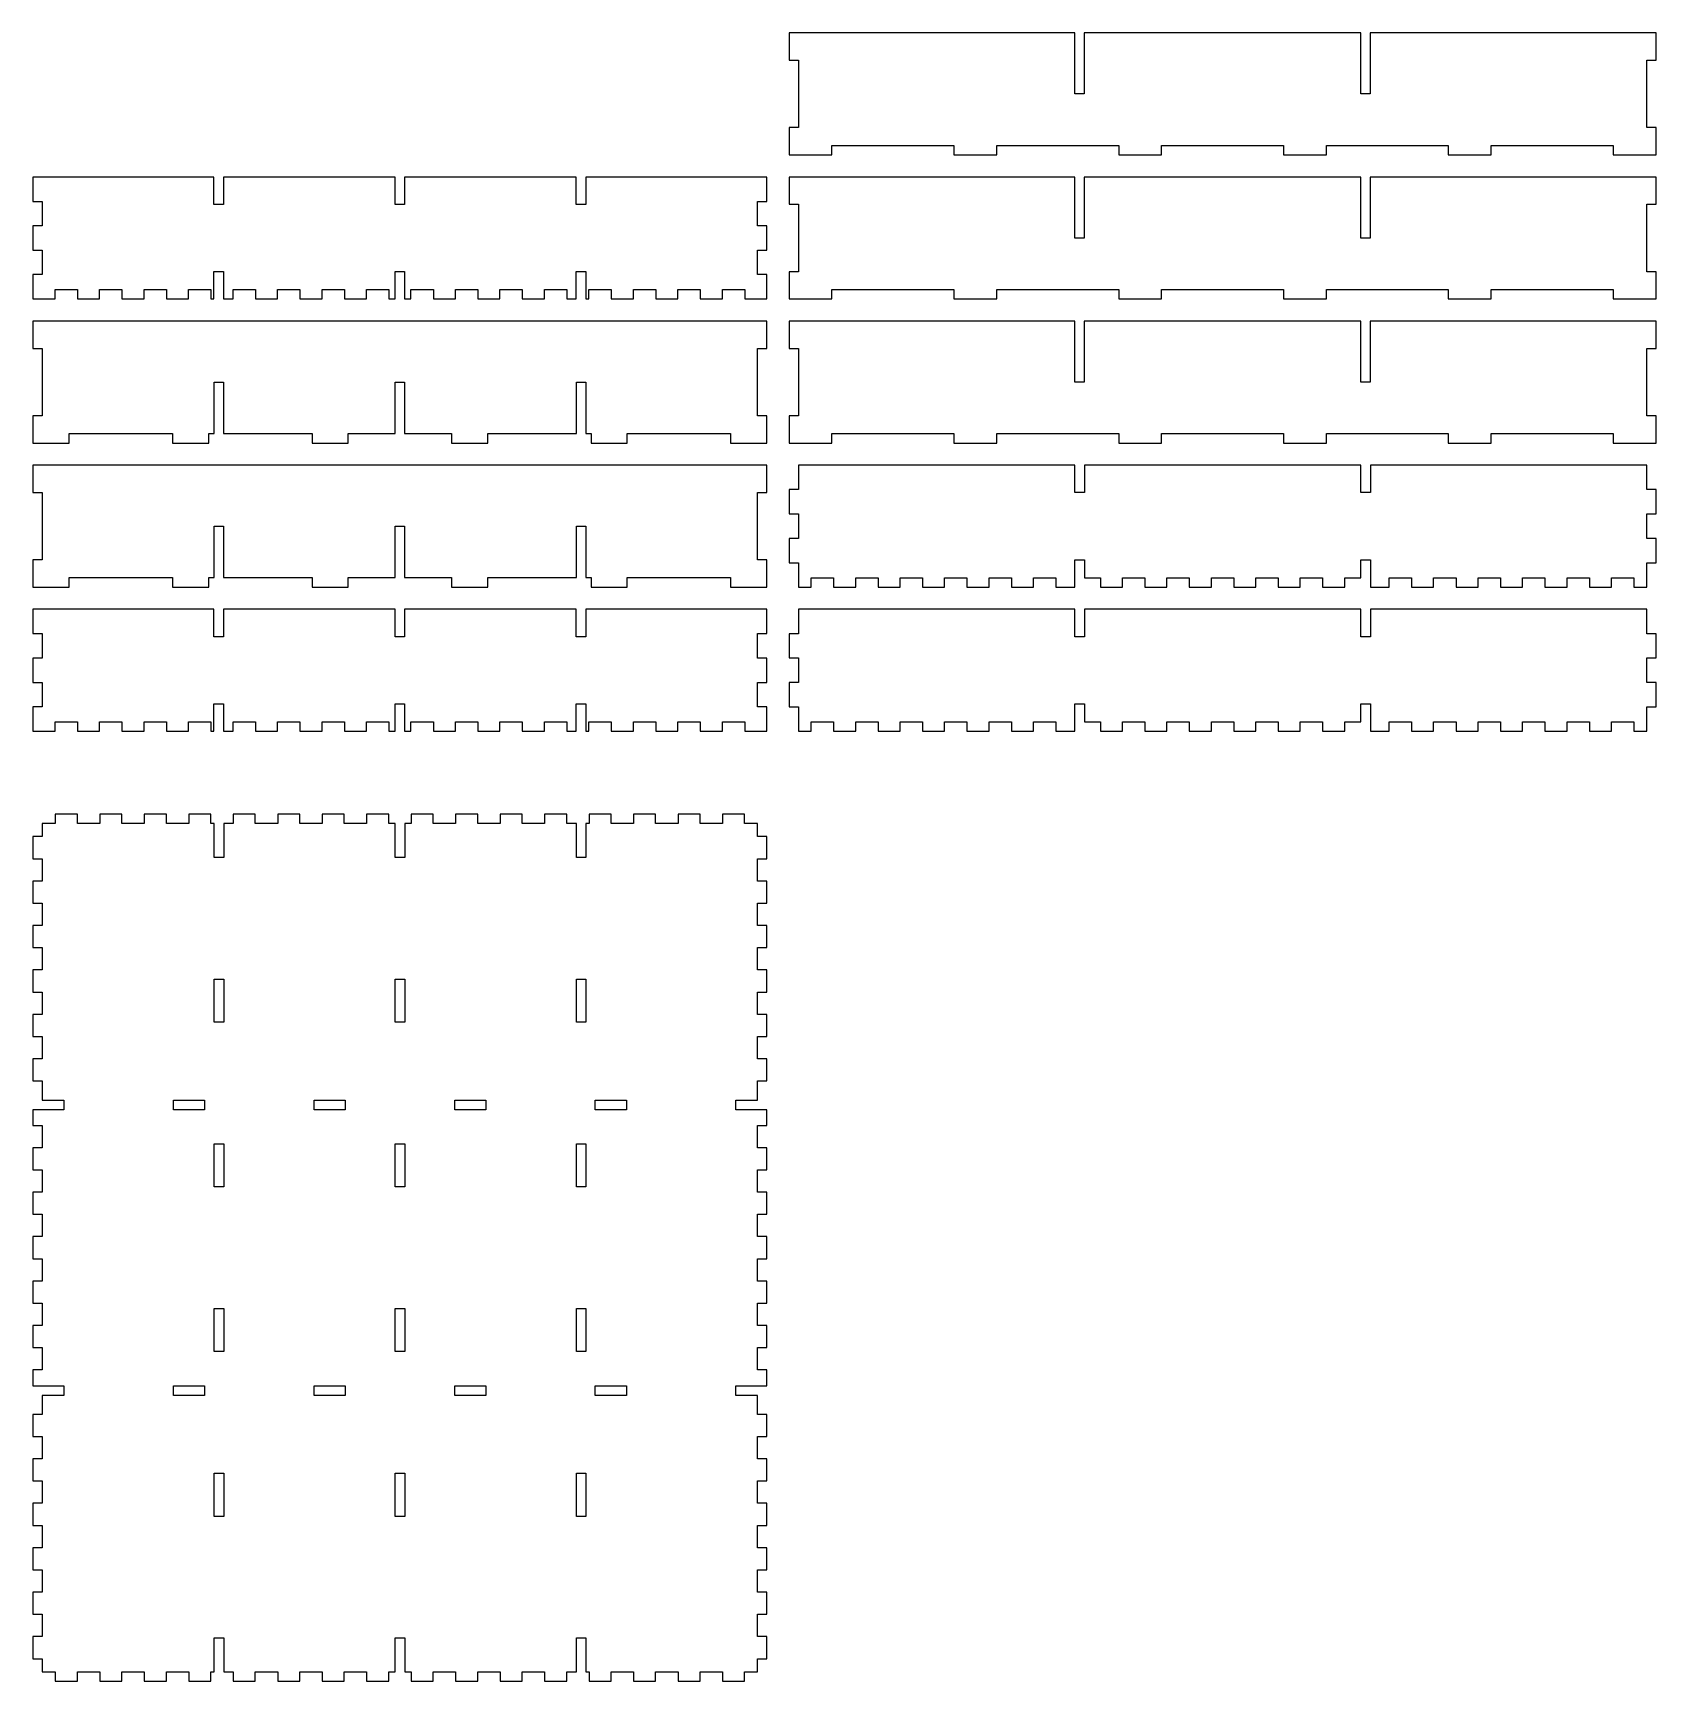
# Model space of a CAD drawing. Header units: metres. Extents: x -166 to 566, y -456 to 288.
import ezdxf

# ---------------------------------------------------------------- set-up
doc = ezdxf.new("R2010")
doc.units = ezdxf.units.M

msp = doc.modelspace()

# ---------------------------------------------------------------- linework, layer by layer
for p, q in [((304.433, 287.5), (175.5, 287.5)), ((175.5, 287.5), (175.5, 275.197)), ((304.433, 260), (304.433, 287.5)), ((433.367, 287.5), (308.633, 287.5)), ((308.633, 287.5), (308.633, 260)), ((433.367, 260), (433.367, 287.5)), ((566.5, 287.5), (437.567, 287.5)), ((437.567, 287.5), (437.567, 260)), ((566.5, 275.197), (566.5, 287.5)), ((175.5, 275.197), (179.805, 275.197)), ((179.805, 275.197), (179.805, 244.803)), ((562.295, 244.803), (562.295, 275.197)), ((562.295, 275.197), (566.5, 275.197)), ((308.633, 260), (304.433, 260)), ((437.567, 260), (433.367, 260)), ((179.805, 244.803), (175.5, 244.803)), ((175.5, 244.803), (175.5, 232.5)), ((566.5, 244.803), (562.295, 244.803)), ((566.5, 232.5), (566.5, 244.803)), ((175.5, 232.5), (194.858, 232.5)), ((194.858, 236.805), (249.852, 236.805)), ((194.858, 232.5), (194.858, 236.805)), ((249.852, 236.805), (249.852, 232.5)), ((249.852, 232.5), (269.181, 232.5)), ((269.181, 232.5), (269.181, 236.805)), ((269.181, 236.805), (324.175, 236.805)), ((324.175, 236.805), (324.175, 232.5)), ((324.175, 232.5), (343.503, 232.5)), ((343.503, 232.5), (343.503, 236.805)), ((343.503, 236.805), (398.497, 236.805)), ((398.497, 236.805), (398.497, 232.5)), ((398.497, 232.5), (417.825, 232.5)), ((417.825, 232.5), (417.825, 236.805)), ((417.825, 236.805), (472.819, 236.805)), ((472.819, 236.805), (472.819, 232.5)), ((472.819, 232.5), (492.148, 232.5)), ((492.148, 232.5), (492.148, 236.805)), ((492.148, 236.805), (547.142, 236.805)), ((547.142, 236.805), (547.142, 232.5)), ((547.142, 232.5), (566.5, 232.5)), ((-83.905, 222.5), (-165.5, 222.5)), ((-165.5, 222.5), (-165.5, 211.53)), ((-83.905, 210.137), (-83.905, 222.5)), ((-2.20499, 222.5), (-79.595, 222.5)), ((-79.595, 222.5), (-79.595, 210.137)), ((-2.20499, 210.137), (-2.20499, 222.5)), ((79.495, 222.5), (2.105, 222.5)), ((2.105, 222.5), (2.105, 210.137)), ((79.495, 210.137), (79.495, 222.5)), ((165.5, 222.5), (83.805, 222.5)), ((83.805, 222.5), (83.805, 210.137)), ((165.5, 211.53), (165.5, 222.5)), ((304.433, 222.5), (175.5, 222.5)), ((175.5, 222.5), (175.5, 210.197)), ((304.433, 195), (304.433, 222.5)), ((433.367, 222.5), (308.633, 222.5)), ((308.633, 222.5), (308.633, 195)), ((433.367, 195), (433.367, 222.5)), ((566.5, 222.5), (437.567, 222.5)), ((437.567, 222.5), (437.567, 195)), ((566.5, 210.197), (566.5, 222.5)), ((-165.5, 211.53), (-161.295, 211.53)), ((-161.295, 211.53), (-161.295, 200.47)), ((-79.595, 210.137), (-83.905, 210.137)), ((2.105, 210.137), (-2.20499, 210.137)), ((83.805, 210.137), (79.495, 210.137)), ((161.295, 200.47), (161.295, 211.53)), ((161.295, 211.53), (165.5, 211.53)), ((175.5, 210.197), (179.805, 210.197)), ((179.805, 210.197), (179.805, 179.803)), ((562.295, 179.803), (562.295, 210.197)), ((562.295, 210.197), (566.5, 210.197)), ((-161.295, 200.47), (-165.5, 200.47)), ((-165.5, 200.47), (-165.5, 189.53)), ((165.5, 200.47), (161.295, 200.47)), ((165.5, 189.53), (165.5, 200.47)), ((308.633, 195), (304.433, 195)), ((437.567, 195), (433.367, 195)), ((-165.5, 189.53), (-161.295, 189.53)), ((-161.295, 189.53), (-161.295, 178.47)), ((161.295, 178.47), (161.295, 189.53)), ((161.295, 189.53), (165.5, 189.53)), ((-161.295, 178.47), (-165.5, 178.47)), ((-165.5, 178.47), (-165.5, 167.5)), ((-83.905, 167.5), (-83.905, 179.863)), ((-83.905, 179.863), (-79.595, 179.863)), ((-79.595, 179.863), (-79.595, 167.5)), ((-2.20499, 167.5), (-2.20499, 179.863)), ((-2.20499, 179.863), (2.105, 179.863)), ((2.105, 179.863), (2.105, 167.5)), ((79.495, 167.5), (79.495, 179.863)), ((79.495, 179.863), (83.805, 179.863)), ((83.805, 179.863), (83.805, 167.5)), ((165.5, 178.47), (161.295, 178.47)), ((165.5, 167.5), (165.5, 178.47)), ((179.805, 179.803), (175.5, 179.803)), ((175.5, 179.803), (175.5, 167.5)), ((566.5, 179.803), (562.295, 179.803)), ((566.5, 167.5), (566.5, 179.803)), ((-155.5, 167.5), (-155.5, 171.705)), ((-155.5, 171.705), (-145.409, 171.705)), ((-145.409, 171.705), (-145.409, 167.5)), ((-135.439, 167.5), (-135.439, 171.705)), ((-135.439, 171.705), (-125.349, 171.705)), ((-125.349, 171.705), (-125.349, 167.5)), ((-115.378, 167.5), (-115.378, 171.705)), ((-115.378, 171.705), (-105.288, 171.705)), ((-105.288, 171.705), (-105.288, 167.5)), ((-95.3179, 167.5), (-95.3179, 171.705)), ((-95.3179, 171.705), (-85.2276, 171.705)), ((-85.2276, 171.705), (-85.2276, 167.5)), ((-75.2573, 167.5), (-75.2573, 171.705)), ((-75.2573, 171.705), (-65.167, 171.705)), ((-65.167, 171.705), (-65.167, 167.5)), ((-55.1967, 167.5), (-55.1967, 171.705)), ((-55.1967, 171.705), (-45.1064, 171.705)), ((-45.1064, 171.705), (-45.1064, 167.5)), ((-35.1361, 167.5), (-35.1361, 171.705)), ((-35.1361, 171.705), (-25.0457, 171.705)), ((-25.0457, 171.705), (-25.0457, 167.5)), ((-15.0755, 167.5), (-15.0755, 171.705)), ((-15.0755, 171.705), (-4.98514, 171.705)), ((-4.98514, 171.705), (-4.98514, 167.5)), ((4.98514, 167.5), (4.98514, 171.705)), ((4.98514, 171.705), (15.0754, 171.705)), ((15.0754, 171.705), (15.0754, 167.5)), ((25.0457, 167.5), (25.0457, 171.705)), ((25.0457, 171.705), (35.136, 171.705)), ((35.136, 171.705), (35.136, 167.5)), ((45.1064, 167.5), (45.1064, 171.705)), ((45.1064, 171.705), (55.1967, 171.705)), ((55.1967, 171.705), (55.1967, 167.5)), ((65.167, 167.5), (65.167, 171.705)), ((65.167, 171.705), (75.2573, 171.705)), ((75.2573, 171.705), (75.2573, 167.5)), ((85.2276, 167.5), (85.2276, 171.705)), ((85.2276, 171.705), (95.3179, 171.705)), ((95.3179, 171.705), (95.3179, 167.5)), ((105.288, 167.5), (105.288, 171.705)), ((105.288, 171.705), (115.378, 171.705)), ((115.378, 171.705), (115.378, 167.5)), ((125.349, 167.5), (125.349, 171.705)), ((125.349, 171.705), (135.439, 171.705)), ((135.439, 171.705), (135.439, 167.5)), ((145.409, 167.5), (145.409, 171.705)), ((145.409, 171.705), (155.5, 171.705)), ((155.5, 171.705), (155.5, 167.5)), ((194.858, 171.805), (249.852, 171.805)), ((194.858, 167.5), (194.858, 171.805)), ((249.852, 171.805), (249.852, 167.5)), ((269.181, 167.5), (269.181, 171.805)), ((269.181, 171.805), (324.175, 171.805)), ((324.175, 171.805), (324.175, 167.5)), ((343.503, 167.5), (343.503, 171.805)), ((343.503, 171.805), (398.497, 171.805)), ((398.497, 171.805), (398.497, 167.5)), ((417.825, 167.5), (417.825, 171.805)), ((417.825, 171.805), (472.819, 171.805)), ((472.819, 171.805), (472.819, 167.5)), ((492.148, 167.5), (492.148, 171.805)), ((492.148, 171.805), (547.142, 171.805)), ((547.142, 171.805), (547.142, 167.5)), ((-165.5, 167.5), (-155.5, 167.5)), ((-145.409, 167.5), (-135.439, 167.5)), ((-125.349, 167.5), (-115.378, 167.5)), ((-105.288, 167.5), (-95.3179, 167.5)), ((-85.2276, 167.5), (-83.905, 167.5)), ((-79.595, 167.5), (-75.2573, 167.5)), ((-65.167, 167.5), (-55.1967, 167.5)), ((-45.1064, 167.5), (-35.1361, 167.5)), ((-25.0457, 167.5), (-15.0755, 167.5)), ((-4.98514, 167.5), (-2.20499, 167.5)), ((2.105, 167.5), (4.98514, 167.5)), ((15.0754, 167.5), (25.0457, 167.5)), ((35.136, 167.5), (45.1064, 167.5)), ((55.1967, 167.5), (65.167, 167.5)), ((75.2573, 167.5), (79.495, 167.5)), ((83.805, 167.5), (85.2276, 167.5)), ((95.3179, 167.5), (105.288, 167.5)), ((115.378, 167.5), (125.349, 167.5)), ((135.439, 167.5), (145.409, 167.5)), ((155.5, 167.5), (165.5, 167.5)), ((175.5, 167.5), (194.858, 167.5)), ((249.852, 167.5), (269.181, 167.5)), ((324.175, 167.5), (343.503, 167.5)), ((398.497, 167.5), (417.825, 167.5)), ((472.819, 167.5), (492.148, 167.5)), ((547.142, 167.5), (566.5, 167.5)), ((165.5, 157.5), (-165.5, 157.5)), ((-165.5, 157.5), (-165.5, 145.197)), ((165.5, 145.197), (165.5, 157.5)), ((304.433, 157.5), (175.5, 157.5)), ((175.5, 157.5), (175.5, 145.197)), ((304.433, 130), (304.433, 157.5)), ((433.367, 157.5), (308.633, 157.5)), ((308.633, 157.5), (308.633, 130)), ((433.367, 130), (433.367, 157.5)), ((566.5, 157.5), (437.567, 157.5)), ((437.567, 157.5), (437.567, 130)), ((566.5, 145.197), (566.5, 157.5)), ((-165.5, 145.197), (-161.295, 145.197)), ((-161.295, 145.197), (-161.295, 114.803)), ((161.195, 114.803), (161.195, 145.197)), ((161.195, 145.197), (165.5, 145.197)), ((175.5, 145.197), (179.805, 145.197)), ((179.805, 145.197), (179.805, 114.803)), ((562.295, 114.803), (562.295, 145.197)), ((562.295, 145.197), (566.5, 145.197)), ((-83.8, 106.805), (-83.8, 130)), ((-83.8, 130), (-79.6, 130)), ((-79.6, 130), (-79.6, 106.805)), ((-2.09999, 106.805), (-2.09999, 130)), ((-2.09999, 130), (2.09999, 130)), ((2.09999, 130), (2.09999, 106.805)), ((79.6, 106.805), (79.6, 130)), ((79.6, 130), (83.8, 130)), ((83.8, 130), (83.8, 106.805)), ((308.633, 130), (304.433, 130)), ((437.567, 130), (433.367, 130)), ((-161.295, 114.803), (-165.5, 114.803)), ((-165.5, 114.803), (-165.5, 102.5)), ((165.5, 114.803), (161.195, 114.803)), ((165.5, 102.5), (165.5, 114.803)), ((179.805, 114.803), (175.5, 114.803)), ((175.5, 114.803), (175.5, 102.5)), ((566.5, 114.803), (562.295, 114.803)), ((566.5, 102.5), (566.5, 114.803)), ((-149.117, 102.5), (-149.117, 106.805)), ((-149.117, 106.805), (-102.553, 106.805)), ((-102.553, 106.805), (-102.553, 102.5)), ((-86.1994, 102.5), (-86.1994, 106.805)), ((-86.1994, 106.805), (-83.8, 106.805)), ((-79.6, 106.805), (-39.6353, 106.805)), ((-39.6353, 106.805), (-39.6353, 102.5)), ((-23.2821, 102.5), (-23.2821, 106.805)), ((-23.2821, 106.805), (-2.09999, 106.805)), ((2.09999, 106.805), (23.2821, 106.805)), ((23.2821, 106.805), (23.2821, 102.5)), ((39.6353, 102.5), (39.6353, 106.805)), ((39.6353, 106.805), (79.6, 106.805)), ((83.8, 106.805), (86.1994, 106.805)), ((86.1994, 106.805), (86.1994, 102.5)), ((102.553, 102.5), (102.553, 106.805)), ((102.553, 106.805), (149.117, 106.805)), ((149.117, 106.805), (149.117, 102.5)), ((194.858, 106.805), (249.852, 106.805)), ((194.858, 102.5), (194.858, 106.805)), ((249.852, 106.805), (249.852, 102.5)), ((269.181, 102.5), (269.181, 106.805)), ((269.181, 106.805), (324.175, 106.805)), ((324.175, 106.805), (324.175, 102.5)), ((343.503, 102.5), (343.503, 106.805)), ((343.503, 106.805), (398.497, 106.805)), ((398.497, 106.805), (398.497, 102.5)), ((417.825, 102.5), (417.825, 106.805)), ((417.825, 106.805), (472.819, 106.805)), ((472.819, 106.805), (472.819, 102.5)), ((492.148, 102.5), (492.148, 106.805)), ((492.148, 106.805), (547.142, 106.805)), ((547.142, 106.805), (547.142, 102.5)), ((-165.5, 102.5), (-149.117, 102.5)), ((-102.553, 102.5), (-86.1994, 102.5)), ((-39.6353, 102.5), (-23.2821, 102.5)), ((23.2821, 102.5), (39.6353, 102.5)), ((86.1994, 102.5), (102.553, 102.5)), ((149.117, 102.5), (165.5, 102.5)), ((175.5, 102.5), (194.858, 102.5)), ((249.852, 102.5), (269.181, 102.5)), ((324.175, 102.5), (343.503, 102.5)), ((398.497, 102.5), (417.825, 102.5)), ((472.819, 102.5), (492.148, 102.5)), ((547.142, 102.5), (566.5, 102.5)), ((165.5, 92.5), (-165.5, 92.5)), ((-165.5, 92.5), (-165.5, 80.1967)), ((165.5, 80.1967), (165.5, 92.5)), ((304.428, 92.5), (179.705, 92.5)), ((179.705, 92.5), (179.705, 81.47)), ((304.428, 80.1367), (304.428, 92.5)), ((433.362, 92.5), (308.738, 92.5)), ((308.738, 92.5), (308.738, 80.1367)), ((433.362, 80.1367), (433.362, 92.5)), ((562.295, 92.5), (437.672, 92.5)), ((437.672, 92.5), (437.672, 80.1367)), ((562.295, 81.47), (562.295, 92.5)), ((-165.5, 80.1967), (-161.295, 80.1967)), ((-161.295, 80.1967), (-161.295, 49.8033)), ((161.195, 49.8033), (161.195, 80.1967)), ((161.195, 80.1967), (165.5, 80.1967)), ((179.705, 81.47), (175.5, 81.47)), ((175.5, 81.47), (175.5, 70.53)), ((308.738, 80.1367), (304.428, 80.1367)), ((437.672, 80.1367), (433.362, 80.1367)), ((566.5, 81.47), (562.295, 81.47)), ((566.5, 70.53), (566.5, 81.47)), ((175.5, 70.53), (179.705, 70.53)), ((179.705, 70.53), (179.705, 59.47)), ((562.295, 59.47), (562.295, 70.53)), ((562.295, 70.53), (566.5, 70.53)), ((-83.8, 41.805), (-83.8, 65)), ((-83.8, 65), (-79.6, 65)), ((-79.6, 65), (-79.6, 41.805)), ((-2.09999, 41.805), (-2.09999, 65)), ((-2.09999, 65), (2.09999, 65)), ((2.09999, 65), (2.09999, 41.805)), ((79.6, 41.805), (79.6, 65)), ((79.6, 65), (83.8, 65)), ((83.8, 65), (83.8, 41.805)), ((179.705, 59.47), (175.5, 59.47)), ((175.5, 59.47), (175.5, 48.53)), ((566.5, 59.47), (562.295, 59.47)), ((566.5, 48.53), (566.5, 59.47)), ((-161.295, 49.8033), (-165.5, 49.8033)), ((-165.5, 49.8033), (-165.5, 37.5)), ((165.5, 49.8033), (161.195, 49.8033)), ((165.5, 37.5), (165.5, 49.8033)), ((175.5, 48.53), (179.705, 48.53)), ((179.705, 48.53), (179.705, 37.5)), ((304.428, 37.5), (304.428, 49.8633)), ((304.428, 49.8633), (308.738, 49.8633)), ((308.738, 49.8633), (308.738, 41.705)), ((433.362, 41.705), (433.362, 49.8633)), ((433.362, 49.8633), (437.672, 49.8633)), ((437.672, 49.8633), (437.672, 37.5)), ((562.295, 37.5), (562.295, 48.53)), ((562.295, 48.53), (566.5, 48.53)), ((-165.5, 37.5), (-149.117, 37.5)), ((-149.117, 41.805), (-102.553, 41.805)), ((-149.117, 37.5), (-149.117, 41.805)), ((-102.553, 41.805), (-102.553, 37.5)), ((-102.553, 37.5), (-86.1994, 37.5)), ((-86.1994, 37.5), (-86.1994, 41.805)), ((-86.1994, 41.805), (-83.8, 41.805)), ((-79.6, 41.805), (-39.6353, 41.805)), ((-39.6353, 41.805), (-39.6353, 37.5)), ((-39.6353, 37.5), (-23.2821, 37.5)), ((-23.2821, 37.5), (-23.2821, 41.805)), ((-23.2821, 41.805), (-2.09999, 41.805)), ((2.09999, 41.805), (23.2821, 41.805)), ((23.2821, 41.805), (23.2821, 37.5)), ((23.2821, 37.5), (39.6353, 37.5)), ((39.6353, 37.5), (39.6353, 41.805)), ((39.6353, 41.805), (79.6, 41.805)), ((83.8, 41.805), (86.1994, 41.805)), ((86.1994, 41.805), (86.1994, 37.5)), ((86.1994, 37.5), (102.553, 37.5)), ((102.553, 37.5), (102.553, 41.805)), ((102.553, 41.805), (149.117, 41.805)), ((149.117, 41.805), (149.117, 37.5)), ((149.117, 37.5), (165.5, 37.5)), ((179.705, 37.5), (185.496, 37.5)), ((185.496, 41.705), (195.581, 41.705)), ((185.496, 37.5), (185.496, 41.705)), ((195.581, 41.705), (195.581, 37.5)), ((195.581, 37.5), (205.547, 37.5)), ((205.547, 37.5), (205.547, 41.705)), ((205.547, 41.705), (215.633, 41.705)), ((215.633, 41.705), (215.633, 37.5)), ((215.633, 37.5), (225.598, 37.5)), ((225.598, 37.5), (225.598, 41.705)), ((225.598, 41.705), (235.684, 41.705)), ((235.684, 41.705), (235.684, 37.5)), ((235.684, 37.5), (245.649, 37.5)), ((245.649, 37.5), (245.649, 41.705)), ((245.649, 41.705), (255.735, 41.705)), ((255.735, 41.705), (255.735, 37.5)), ((255.735, 37.5), (265.701, 37.5)), ((265.701, 37.5), (265.701, 41.705)), ((265.701, 41.705), (275.786, 41.705)), ((275.786, 41.705), (275.786, 37.5)), ((275.786, 37.5), (285.752, 37.5)), ((285.752, 37.5), (285.752, 41.705)), ((285.752, 41.705), (295.838, 41.705)), ((295.838, 41.705), (295.838, 37.5)), ((295.838, 37.5), (304.428, 37.5)), ((308.738, 41.705), (315.889, 41.705)), ((315.889, 41.705), (315.889, 37.5)), ((315.889, 37.5), (325.855, 37.5)), ((325.855, 37.5), (325.855, 41.705)), ((325.855, 41.705), (335.94, 41.705)), ((335.94, 41.705), (335.94, 37.5)), ((335.94, 37.5), (345.906, 37.5)), ((345.906, 37.5), (345.906, 41.705)), ((345.906, 41.705), (355.992, 41.705)), ((355.992, 41.705), (355.992, 37.5)), ((355.992, 37.5), (365.957, 37.5)), ((365.957, 37.5), (365.957, 41.705)), ((365.957, 41.705), (376.043, 41.705)), ((376.043, 41.705), (376.043, 37.5)), ((376.043, 37.5), (386.008, 37.5)), ((386.008, 37.5), (386.008, 41.705)), ((386.008, 41.705), (396.094, 41.705)), ((396.094, 41.705), (396.094, 37.5)), ((396.094, 37.5), (406.06, 37.5)), ((406.06, 37.5), (406.06, 41.705)), ((406.06, 41.705), (416.145, 41.705)), ((416.145, 41.705), (416.145, 37.5)), ((416.145, 37.5), (426.111, 37.5)), ((426.111, 37.5), (426.111, 41.705)), ((426.111, 41.705), (433.362, 41.705)), ((437.672, 37.5), (446.162, 37.5)), ((446.162, 37.5), (446.162, 41.705)), ((446.162, 41.705), (456.248, 41.705)), ((456.248, 41.705), (456.248, 37.5)), ((456.248, 37.5), (466.214, 37.5)), ((466.214, 37.5), (466.214, 41.705)), ((466.214, 41.705), (476.299, 41.705)), ((476.299, 41.705), (476.299, 37.5)), ((476.299, 37.5), (486.265, 37.5)), ((486.265, 37.5), (486.265, 41.705)), ((486.265, 41.705), (496.351, 41.705)), ((496.351, 41.705), (496.351, 37.5)), ((496.351, 37.5), (506.316, 37.5)), ((506.316, 37.5), (506.316, 41.705)), ((506.316, 41.705), (516.402, 41.705)), ((516.402, 41.705), (516.402, 37.5)), ((516.402, 37.5), (526.367, 37.5)), ((526.367, 37.5), (526.367, 41.705)), ((526.367, 41.705), (536.453, 41.705)), ((536.453, 41.705), (536.453, 37.5)), ((536.453, 37.5), (546.419, 37.5)), ((546.419, 37.5), (546.419, 41.705)), ((546.419, 41.705), (556.504, 41.705)), ((556.504, 41.705), (556.504, 37.5)), ((556.504, 37.5), (562.295, 37.5)), ((-83.905, 27.5), (-165.5, 27.5)), ((-165.5, 27.5), (-165.5, 16.53)), ((-83.905, 15.1367), (-83.905, 27.5)), ((-2.20499, 27.5), (-79.595, 27.5)), ((-79.595, 27.5), (-79.595, 15.1367)), ((-2.20499, 15.1367), (-2.20499, 27.5)), ((79.495, 27.5), (2.105, 27.5)), ((2.105, 27.5), (2.105, 15.1367)), ((79.495, 15.1367), (79.495, 27.5)), ((165.5, 27.5), (83.805, 27.5)), ((83.805, 27.5), (83.805, 15.1367)), ((165.5, 16.53), (165.5, 27.5)), ((304.428, 27.5), (179.705, 27.5)), ((179.705, 27.5), (179.705, 16.47)), ((304.428, 15.1367), (304.428, 27.5)), ((433.362, 27.5), (308.738, 27.5)), ((308.738, 27.5), (308.738, 15.1367)), ((433.362, 15.1367), (433.362, 27.5)), ((562.295, 27.5), (437.672, 27.5)), ((437.672, 27.5), (437.672, 15.1367)), ((562.295, 16.47), (562.295, 27.5)), ((-165.5, 16.53), (-161.295, 16.53)), ((-161.295, 16.53), (-161.295, 5.46999)), ((-79.595, 15.1367), (-83.905, 15.1367)), ((2.105, 15.1367), (-2.20499, 15.1367)), ((83.805, 15.1367), (79.495, 15.1367)), ((161.295, 5.46999), (161.295, 16.53)), ((161.295, 16.53), (165.5, 16.53)), ((179.705, 16.47), (175.5, 16.47)), ((175.5, 16.47), (175.5, 5.53)), ((308.738, 15.1367), (304.428, 15.1367)), ((437.672, 15.1367), (433.362, 15.1367)), ((566.5, 16.47), (562.295, 16.47)), ((566.5, 5.53), (566.5, 16.47)), ((-161.295, 5.46999), (-165.5, 5.46999)), ((-165.5, 5.46999), (-165.5, -5.46999)), ((165.5, 5.46999), (161.295, 5.46999)), ((165.5, -5.46999), (165.5, 5.46999)), ((175.5, 5.53), (179.705, 5.53)), ((179.705, 5.53), (179.705, -5.53)), ((562.295, -5.53), (562.295, 5.53)), ((562.295, 5.53), (566.5, 5.53)), ((-165.5, -5.46999), (-161.295, -5.46999)), ((-161.295, -5.46999), (-161.295, -16.53)), ((161.295, -16.53), (161.295, -5.46999)), ((161.295, -5.46999), (165.5, -5.46999)), ((179.705, -5.53), (175.5, -5.53)), ((175.5, -5.53), (175.5, -16.47)), ((566.5, -5.53), (562.295, -5.53)), ((566.5, -16.47), (566.5, -5.53)), ((-161.295, -16.53), (-165.5, -16.53)), ((-165.5, -16.53), (-165.5, -27.5)), ((-83.905, -27.5), (-83.905, -15.1367)), ((-83.905, -15.1367), (-79.595, -15.1367)), ((-79.595, -15.1367), (-79.595, -27.5)), ((-2.20499, -27.5), (-2.20499, -15.1367)), ((-2.20499, -15.1367), (2.105, -15.1367)), ((2.105, -15.1367), (2.105, -27.5)), ((79.495, -27.5), (79.495, -15.1367)), ((79.495, -15.1367), (83.805, -15.1367)), ((83.805, -15.1367), (83.805, -27.5)), ((165.5, -16.53), (161.295, -16.53)), ((165.5, -27.5), (165.5, -16.53)), ((175.5, -16.47), (179.705, -16.47)), ((179.705, -16.47), (179.705, -27.5)), ((304.428, -27.5), (304.428, -15.1367)), ((304.428, -15.1367), (308.738, -15.1367)), ((308.738, -15.1367), (308.738, -23.295)), ((433.362, -23.295), (433.362, -15.1367)), ((433.362, -15.1367), (437.672, -15.1367)), ((437.672, -15.1367), (437.672, -27.5)), ((562.295, -27.5), (562.295, -16.47)), ((562.295, -16.47), (566.5, -16.47)), ((-165.5, -27.5), (-155.5, -27.5)), ((-155.5, -23.295), (-145.409, -23.295)), ((-155.5, -27.5), (-155.5, -23.295)), ((-145.409, -23.295), (-145.409, -27.5)), ((-145.409, -27.5), (-135.439, -27.5)), ((-135.439, -27.5), (-135.439, -23.295)), ((-135.439, -23.295), (-125.349, -23.295)), ((-125.349, -23.295), (-125.349, -27.5)), ((-125.349, -27.5), (-115.378, -27.5)), ((-115.378, -27.5), (-115.378, -23.295)), ((-115.378, -23.295), (-105.288, -23.295)), ((-105.288, -23.295), (-105.288, -27.5)), ((-105.288, -27.5), (-95.3179, -27.5)), ((-95.3179, -27.5), (-95.3179, -23.295)), ((-95.3179, -23.295), (-85.2276, -23.295)), ((-85.2276, -23.295), (-85.2276, -27.5)), ((-85.2276, -27.5), (-83.905, -27.5)), ((-79.595, -27.5), (-75.2573, -27.5)), ((-75.2573, -27.5), (-75.2573, -23.295)), ((-75.2573, -23.295), (-65.167, -23.295)), ((-65.167, -23.295), (-65.167, -27.5)), ((-65.167, -27.5), (-55.1967, -27.5)), ((-55.1967, -27.5), (-55.1967, -23.295)), ((-55.1967, -23.295), (-45.1064, -23.295)), ((-45.1064, -23.295), (-45.1064, -27.5)), ((-45.1064, -27.5), (-35.1361, -27.5)), ((-35.1361, -27.5), (-35.1361, -23.295)), ((-35.1361, -23.295), (-25.0457, -23.295)), ((-25.0457, -23.295), (-25.0457, -27.5)), ((-25.0457, -27.5), (-15.0755, -27.5)), ((-15.0755, -27.5), (-15.0755, -23.295)), ((-15.0755, -23.295), (-4.98514, -23.295)), ((-4.98514, -23.295), (-4.98514, -27.5)), ((-4.98514, -27.5), (-2.20499, -27.5)), ((2.105, -27.5), (4.98514, -27.5)), ((4.98514, -27.5), (4.98514, -23.295)), ((4.98514, -23.295), (15.0754, -23.295)), ((15.0754, -23.295), (15.0754, -27.5)), ((15.0754, -27.5), (25.0457, -27.5)), ((25.0457, -27.5), (25.0457, -23.295)), ((25.0457, -23.295), (35.136, -23.295)), ((35.136, -23.295), (35.136, -27.5)), ((35.136, -27.5), (45.1064, -27.5)), ((45.1064, -27.5), (45.1064, -23.295)), ((45.1064, -23.295), (55.1967, -23.295)), ((55.1967, -23.295), (55.1967, -27.5)), ((55.1967, -27.5), (65.167, -27.5)), ((65.167, -27.5), (65.167, -23.295)), ((65.167, -23.295), (75.2573, -23.295)), ((75.2573, -23.295), (75.2573, -27.5)), ((75.2573, -27.5), (79.495, -27.5)), ((83.805, -27.5), (85.2276, -27.5)), ((85.2276, -27.5), (85.2276, -23.295)), ((85.2276, -23.295), (95.3179, -23.295)), ((95.3179, -23.295), (95.3179, -27.5)), ((95.3179, -27.5), (105.288, -27.5)), ((105.288, -27.5), (105.288, -23.295)), ((105.288, -23.295), (115.378, -23.295)), ((115.378, -23.295), (115.378, -27.5)), ((115.378, -27.5), (125.349, -27.5)), ((125.349, -27.5), (125.349, -23.295)), ((125.349, -23.295), (135.439, -23.295)), ((135.439, -23.295), (135.439, -27.5)), ((135.439, -27.5), (145.409, -27.5)), ((145.409, -27.5), (145.409, -23.295)), ((145.409, -23.295), (155.5, -23.295)), ((155.5, -23.295), (155.5, -27.5)), ((155.5, -27.5), (165.5, -27.5)), ((179.705, -27.5), (185.496, -27.5)), ((185.496, -23.295), (195.581, -23.295)), ((185.496, -27.5), (185.496, -23.295)), ((195.581, -23.295), (195.581, -27.5)), ((195.581, -27.5), (205.547, -27.5)), ((205.547, -27.5), (205.547, -23.295)), ((205.547, -23.295), (215.633, -23.295)), ((215.633, -23.295), (215.633, -27.5)), ((215.633, -27.5), (225.598, -27.5)), ((225.598, -27.5), (225.598, -23.295)), ((225.598, -23.295), (235.684, -23.295)), ((235.684, -23.295), (235.684, -27.5)), ((235.684, -27.5), (245.649, -27.5)), ((245.649, -27.5), (245.649, -23.295)), ((245.649, -23.295), (255.735, -23.295)), ((255.735, -23.295), (255.735, -27.5)), ((255.735, -27.5), (265.701, -27.5)), ((265.701, -27.5), (265.701, -23.295)), ((265.701, -23.295), (275.786, -23.295)), ((275.786, -23.295), (275.786, -27.5)), ((275.786, -27.5), (285.752, -27.5)), ((285.752, -27.5), (285.752, -23.295)), ((285.752, -23.295), (295.838, -23.295)), ((295.838, -23.295), (295.838, -27.5)), ((295.838, -27.5), (304.428, -27.5)), ((308.738, -23.295), (315.889, -23.295)), ((315.889, -23.295), (315.889, -27.5)), ((315.889, -27.5), (325.855, -27.5)), ((325.855, -27.5), (325.855, -23.295)), ((325.855, -23.295), (335.94, -23.295)), ((335.94, -23.295), (335.94, -27.5)), ((335.94, -27.5), (345.906, -27.5)), ((345.906, -27.5), (345.906, -23.295)), ((345.906, -23.295), (355.992, -23.295)), ((355.992, -23.295), (355.992, -27.5)), ((355.992, -27.5), (365.957, -27.5)), ((365.957, -27.5), (365.957, -23.295)), ((365.957, -23.295), (376.043, -23.295)), ((376.043, -23.295), (376.043, -27.5)), ((376.043, -27.5), (386.008, -27.5)), ((386.008, -27.5), (386.008, -23.295)), ((386.008, -23.295), (396.094, -23.295)), ((396.094, -23.295), (396.094, -27.5)), ((396.094, -27.5), (406.06, -27.5)), ((406.06, -27.5), (406.06, -23.295)), ((406.06, -23.295), (416.145, -23.295)), ((416.145, -23.295), (416.145, -27.5)), ((416.145, -27.5), (426.111, -27.5)), ((426.111, -27.5), (426.111, -23.295)), ((426.111, -23.295), (433.362, -23.295)), ((437.672, -27.5), (446.162, -27.5)), ((446.162, -27.5), (446.162, -23.295)), ((446.162, -23.295), (456.248, -23.295)), ((456.248, -23.295), (456.248, -27.5)), ((456.248, -27.5), (466.214, -27.5)), ((466.214, -27.5), (466.214, -23.295)), ((466.214, -23.295), (476.299, -23.295)), ((476.299, -23.295), (476.299, -27.5)), ((476.299, -27.5), (486.265, -27.5)), ((486.265, -27.5), (486.265, -23.295)), ((486.265, -23.295), (496.351, -23.295)), ((496.351, -23.295), (496.351, -27.5)), ((496.351, -27.5), (506.316, -27.5)), ((506.316, -27.5), (506.316, -23.295)), ((506.316, -23.295), (516.402, -23.295)), ((516.402, -23.295), (516.402, -27.5)), ((516.402, -27.5), (526.367, -27.5)), ((526.367, -27.5), (526.367, -23.295)), ((526.367, -23.295), (536.453, -23.295)), ((536.453, -23.295), (536.453, -27.5)), ((536.453, -27.5), (546.419, -27.5)), ((546.419, -27.5), (546.419, -23.295)), ((546.419, -23.295), (556.504, -23.295)), ((556.504, -23.295), (556.504, -27.5)), ((556.504, -27.5), (562.295, -27.5)), ((-145.469, -65), (-155.44, -65)), ((-155.44, -65), (-155.44, -69.205)), ((-145.469, -69.205), (-145.469, -65)), ((-125.409, -65), (-135.379, -65)), ((-135.379, -65), (-135.379, -69.205)), ((-125.409, -69.205), (-125.409, -65)), ((-105.348, -65), (-115.318, -65)), ((-115.318, -65), (-115.318, -69.205)), ((-105.348, -69.205), (-105.348, -65)), ((-85.2876, -65), (-95.2579, -65)), ((-95.2579, -65), (-95.2579, -69.205)), ((-85.2876, -69.205), (-85.2876, -65)), ((-65.227, -65), (-75.1973, -65)), ((-75.1973, -65), (-75.1973, -69.205)), ((-65.227, -69.205), (-65.227, -65)), ((-45.1664, -65), (-55.1367, -65)), ((-55.1367, -65), (-55.1367, -69.205)), ((-45.1664, -69.205), (-45.1664, -65)), ((-25.1057, -65), (-35.076, -65)), ((-35.076, -65), (-35.076, -69.205)), ((-25.1057, -69.205), (-25.1057, -65)), ((-5.04515, -65), (-15.0154, -65)), ((-15.0154, -65), (-15.0154, -69.205)), ((-5.04515, -69.205), (-5.04515, -65)), ((15.0154, -65), (5.04515, -65)), ((5.04515, -65), (5.04515, -69.205)), ((15.0154, -69.205), (15.0154, -65)), ((35.076, -65), (25.1057, -65)), ((25.1057, -65), (25.1057, -69.205)), ((35.076, -69.205), (35.076, -65)), ((55.1367, -65), (45.1664, -65)), ((45.1664, -65), (45.1664, -69.205)), ((55.1367, -69.205), (55.1367, -65)), ((75.1973, -65), (65.227, -65)), ((65.227, -65), (65.227, -69.205)), ((75.1973, -69.205), (75.1973, -65)), ((95.2579, -65), (85.2876, -65)), ((85.2876, -65), (85.2876, -69.205)), ((95.2579, -69.205), (95.2579, -65)), ((115.318, -65), (105.348, -65)), ((105.348, -65), (105.348, -69.205)), ((115.318, -69.205), (115.318, -65)), ((135.379, -65), (125.409, -65)), ((125.409, -65), (125.409, -69.205)), ((135.379, -69.205), (135.379, -65)), ((155.44, -65), (145.469, -65)), ((145.469, -65), (145.469, -69.205)), ((155.44, -69.205), (155.44, -65)), ((-155.44, -69.205), (-161.295, -69.205)), ((-161.295, -69.205), (-161.295, -75.0556)), ((-135.379, -69.205), (-145.469, -69.205)), ((-115.318, -69.205), (-125.409, -69.205)), ((-95.2579, -69.205), (-105.348, -69.205)), ((-83.8, -69.205), (-85.2876, -69.205)), ((-83.8, -84.4184), (-83.8, -69.205)), ((-75.1973, -69.205), (-79.49, -69.205)), ((-79.49, -69.205), (-79.49, -84.4184)), ((-55.1367, -69.205), (-65.227, -69.205)), ((-35.076, -69.205), (-45.1664, -69.205)), ((-15.0154, -69.205), (-25.1057, -69.205)), ((-2.09999, -69.205), (-5.04515, -69.205)), ((-2.09999, -84.4184), (-2.09999, -69.205)), ((5.04515, -69.205), (2.20999, -69.205)), ((2.20999, -69.205), (2.20999, -84.4184)), ((25.1057, -69.205), (15.0154, -69.205)), ((45.1664, -69.205), (35.076, -69.205)), ((65.227, -69.205), (55.1367, -69.205)), ((79.6, -69.205), (75.1973, -69.205)), ((79.6, -84.4184), (79.6, -69.205)), ((85.2876, -69.205), (83.91, -69.205)), ((83.91, -69.205), (83.91, -84.4184)), ((105.348, -69.205), (95.2579, -69.205)), ((125.409, -69.205), (115.318, -69.205)), ((145.469, -69.205), (135.379, -69.205)), ((161.295, -69.205), (155.44, -69.205)), ((161.295, -75.0556), (161.295, -69.205)), ((-161.295, -75.0556), (-165.5, -75.0556)), ((-165.5, -75.0556), (-165.5, -85.0213)), ((165.5, -75.0556), (161.295, -75.0556)), ((165.5, -85.0213), (165.5, -75.0556)), ((-165.5, -85.0213), (-161.295, -85.0213)), ((-161.295, -85.0213), (-161.295, -95.1069)), ((-79.49, -84.4184), (-83.8, -84.4184)), ((2.20999, -84.4184), (-2.09999, -84.4184)), ((83.91, -84.4184), (79.6, -84.4184)), ((161.295, -95.1069), (161.295, -85.0213)), ((161.295, -85.0213), (165.5, -85.0213)), ((-161.295, -95.1069), (-165.5, -95.1069)), ((-165.5, -95.1069), (-165.5, -105.073)), ((165.5, -95.1069), (161.295, -95.1069)), ((165.5, -105.073), (165.5, -95.1069)), ((-165.5, -105.073), (-161.295, -105.073)), ((-161.295, -105.073), (-161.295, -115.158)), ((161.295, -115.158), (161.295, -105.073)), ((161.295, -105.073), (165.5, -105.073)), ((-161.295, -115.158), (-165.5, -115.158)), ((-165.5, -115.158), (-165.5, -125.124)), ((165.5, -115.158), (161.295, -115.158)), ((165.5, -125.124), (165.5, -115.158)), ((-165.5, -125.124), (-161.295, -125.124)), ((-161.295, -125.124), (-161.295, -135.209)), ((161.295, -135.209), (161.295, -125.124)), ((161.295, -125.124), (165.5, -125.124)), ((-161.295, -135.209), (-165.5, -135.209)), ((-165.5, -135.209), (-165.5, -145.175)), ((-83.8, -158.741), (-83.8, -139.292)), ((-83.8, -139.292), (-79.49, -139.292)), ((-79.49, -139.292), (-79.49, -158.741)), ((-2.09999, -158.741), (-2.09999, -139.292)), ((-2.09999, -139.292), (2.20999, -139.292)), ((2.20999, -139.292), (2.20999, -158.741)), ((79.6, -158.741), (79.6, -139.292)), ((79.6, -139.292), (83.91, -139.292)), ((83.91, -139.292), (83.91, -158.741)), ((165.5, -135.209), (161.295, -135.209)), ((165.5, -145.175), (165.5, -135.209)), ((-165.5, -145.175), (-161.295, -145.175)), ((-161.295, -145.175), (-161.295, -155.261)), ((161.295, -155.261), (161.295, -145.175)), ((161.295, -145.175), (165.5, -145.175)), ((-161.295, -155.261), (-165.5, -155.261)), ((-165.5, -155.261), (-165.5, -165.226)), ((165.5, -155.261), (161.295, -155.261)), ((165.5, -165.226), (165.5, -155.261)), ((-79.49, -158.741), (-83.8, -158.741)), ((2.20999, -158.741), (-2.09999, -158.741)), ((83.91, -158.741), (79.6, -158.741)), ((-165.5, -165.226), (-161.295, -165.226)), ((-161.295, -165.226), (-161.295, -175.312)), ((161.295, -175.312), (161.295, -165.226)), ((161.295, -165.226), (165.5, -165.226)), ((-161.295, -175.312), (-165.5, -175.312)), ((-165.5, -175.312), (-165.5, -185.278)), ((165.5, -175.312), (161.295, -175.312)), ((165.5, -185.278), (165.5, -175.312)), ((-165.5, -185.278), (-161.295, -185.278)), ((-161.295, -185.278), (-161.295, -193.933)), ((161.295, -193.933), (161.295, -185.278)), ((161.295, -185.278), (165.5, -185.278)), ((-151.536, -198.243), (-165.5, -198.243)), ((-165.5, -198.243), (-165.5, -205.329)), ((-161.295, -193.933), (-151.536, -193.933)), ((-151.536, -193.933), (-151.536, -198.243)), ((-102.117, -198.243), (-102.117, -193.933)), ((-102.117, -193.933), (-88.1229, -193.933)), ((-88.1229, -198.243), (-102.117, -198.243)), ((-88.1229, -193.933), (-88.1229, -198.243)), ((-38.7036, -198.243), (-38.7036, -193.933)), ((-38.7036, -193.933), (-24.7097, -193.933)), ((-24.7097, -198.243), (-38.7036, -198.243)), ((-24.7097, -193.933), (-24.7097, -198.243)), ((24.7097, -198.243), (24.7097, -193.933)), ((24.7097, -193.933), (38.7036, -193.933)), ((38.7036, -198.243), (24.7097, -198.243)), ((38.7036, -193.933), (38.7036, -198.243)), ((88.1229, -198.243), (88.1229, -193.933)), ((88.1229, -193.933), (102.117, -193.933)), ((102.117, -198.243), (88.1229, -198.243)), ((102.117, -193.933), (102.117, -198.243)), ((151.536, -198.243), (151.536, -193.933)), ((151.536, -193.933), (161.295, -193.933)), ((165.5, -198.243), (151.536, -198.243)), ((165.5, -205.329), (165.5, -198.243)), ((-165.5, -205.329), (-161.295, -205.329)), ((-161.295, -205.329), (-161.295, -215.415)), ((161.295, -215.415), (161.295, -205.329)), ((161.295, -205.329), (165.5, -205.329)), ((-161.295, -215.415), (-165.5, -215.415)), ((-165.5, -215.415), (-165.5, -225.38)), ((-83.8, -233.063), (-83.8, -213.615)), ((-83.8, -213.615), (-79.49, -213.615)), ((-79.49, -213.615), (-79.49, -233.063)), ((-2.09999, -233.063), (-2.09999, -213.615)), ((-2.09999, -213.615), (2.20999, -213.615)), ((2.20999, -213.615), (2.20999, -233.063)), ((79.6, -233.063), (79.6, -213.615)), ((79.6, -213.615), (83.91, -213.615)), ((83.91, -213.615), (83.91, -233.063)), ((165.5, -215.415), (161.295, -215.415)), ((165.5, -225.38), (165.5, -215.415)), ((-165.5, -225.38), (-161.295, -225.38)), ((-161.295, -225.38), (-161.295, -235.466)), ((161.295, -235.466), (161.295, -225.38)), ((161.295, -225.38), (165.5, -225.38)), ((-161.295, -235.466), (-165.5, -235.466)), ((-165.5, -235.466), (-165.5, -245.432)), ((-79.49, -233.063), (-83.8, -233.063)), ((2.20999, -233.063), (-2.09999, -233.063)), ((83.91, -233.063), (79.6, -233.063)), ((165.5, -235.466), (161.295, -235.466)), ((165.5, -245.432), (165.5, -235.466)), ((-165.5, -245.432), (-161.295, -245.432)), ((-161.295, -245.432), (-161.295, -255.517)), ((161.295, -255.517), (161.295, -245.432)), ((161.295, -245.432), (165.5, -245.432)), ((-161.295, -255.517), (-165.5, -255.517)), ((-165.5, -255.517), (-165.5, -265.483)), ((165.5, -255.517), (161.295, -255.517)), ((165.5, -265.483), (165.5, -255.517)), ((-165.5, -265.483), (-161.295, -265.483)), ((-161.295, -265.483), (-161.295, -275.568)), ((161.295, -275.568), (161.295, -265.483)), ((161.295, -265.483), (165.5, -265.483)), ((-161.295, -275.568), (-165.5, -275.568)), ((-165.5, -275.568), (-165.5, -285.534)), ((165.5, -275.568), (161.295, -275.568)), ((165.5, -285.534), (165.5, -275.568)), ((-165.5, -285.534), (-161.295, -285.534)), ((-161.295, -285.534), (-161.295, -295.62)), ((-83.8, -307.385), (-83.8, -287.937)), ((-83.8, -287.937), (-79.49, -287.937)), ((-79.49, -287.937), (-79.49, -307.385)), ((-2.09999, -307.385), (-2.09999, -287.937)), ((-2.09999, -287.937), (2.20999, -287.937)), ((2.20999, -287.937), (2.20999, -307.385)), ((79.6, -307.385), (79.6, -287.937)), ((79.6, -287.937), (83.91, -287.937)), ((83.91, -287.937), (83.91, -307.385)), ((161.295, -295.62), (161.295, -285.534)), ((161.295, -285.534), (165.5, -285.534)), ((-161.295, -295.62), (-165.5, -295.62)), ((-165.5, -295.62), (-165.5, -305.585)), ((165.5, -295.62), (161.295, -295.62)), ((165.5, -305.585), (165.5, -295.62)), ((-165.5, -305.585), (-161.295, -305.585)), ((-161.295, -305.585), (-161.295, -315.671)), ((-79.49, -307.385), (-83.8, -307.385)), ((2.20999, -307.385), (-2.09999, -307.385)), ((83.91, -307.385), (79.6, -307.385)), ((161.295, -315.671), (161.295, -305.585)), ((161.295, -305.585), (165.5, -305.585)), ((-161.295, -315.671), (-165.5, -315.671)), ((-165.5, -315.671), (-165.5, -322.867)), ((165.5, -315.671), (161.295, -315.671)), ((165.5, -322.867), (165.5, -315.671)), ((-165.5, -322.867), (-151.536, -322.867)), ((-151.536, -322.867), (-151.536, -327.177)), ((-102.117, -327.177), (-102.117, -322.867)), ((-102.117, -322.867), (-88.1229, -322.867)), ((-88.1229, -322.867), (-88.1229, -327.177)), ((-38.7036, -327.177), (-38.7036, -322.867)), ((-38.7036, -322.867), (-24.7097, -322.867)), ((-24.7097, -322.867), (-24.7097, -327.177)), ((24.7097, -327.177), (24.7097, -322.867)), ((24.7097, -322.867), (38.7036, -322.867)), ((38.7036, -322.867), (38.7036, -327.177)), ((88.1229, -327.177), (88.1229, -322.867)), ((88.1229, -322.867), (102.117, -322.867)), ((102.117, -322.867), (102.117, -327.177)), ((151.536, -327.177), (151.536, -322.867)), ((151.536, -322.867), (165.5, -322.867)), ((-151.536, -327.177), (-161.295, -327.177)), ((-161.295, -327.177), (-161.295, -335.722)), ((-88.1229, -327.177), (-102.117, -327.177)), ((-24.7097, -327.177), (-38.7036, -327.177)), ((38.7036, -327.177), (24.7097, -327.177)), ((102.117, -327.177), (88.1229, -327.177)), ((161.295, -327.177), (151.536, -327.177)), ((161.295, -335.722), (161.295, -327.177)), ((-161.295, -335.722), (-165.5, -335.722)), ((-165.5, -335.722), (-165.5, -345.688)), ((165.5, -335.722), (161.295, -335.722)), ((165.5, -345.688), (165.5, -335.722)), ((-165.5, -345.688), (-161.295, -345.688)), ((-161.295, -345.688), (-161.295, -355.774)), ((161.295, -355.774), (161.295, -345.688)), ((161.295, -345.688), (165.5, -345.688)), ((-161.295, -355.774), (-165.5, -355.774)), ((-165.5, -355.774), (-165.5, -365.739)), ((165.5, -355.774), (161.295, -355.774)), ((165.5, -365.739), (165.5, -355.774)), ((-83.8, -381.708), (-83.8, -362.259)), ((-83.8, -362.259), (-79.49, -362.259)), ((-79.49, -362.259), (-79.49, -381.708)), ((-2.09999, -381.708), (-2.09999, -362.259)), ((-2.09999, -362.259), (2.20999, -362.259)), ((2.20999, -362.259), (2.20999, -381.708)), ((79.6, -381.708), (79.6, -362.259)), ((79.6, -362.259), (83.91, -362.259)), ((83.91, -362.259), (83.91, -381.708)), ((-165.5, -365.739), (-161.295, -365.739)), ((-161.295, -365.739), (-161.295, -375.825)), ((161.295, -375.825), (161.295, -365.739)), ((161.295, -365.739), (165.5, -365.739)), ((-161.295, -375.825), (-165.5, -375.825)), ((-165.5, -375.825), (-165.5, -385.791)), ((165.5, -375.825), (161.295, -375.825)), ((165.5, -385.791), (165.5, -375.825)), ((-165.5, -385.791), (-161.295, -385.791)), ((-161.295, -385.791), (-161.295, -395.876)), ((-79.49, -381.708), (-83.8, -381.708)), ((2.20999, -381.708), (-2.09999, -381.708)), ((83.91, -381.708), (79.6, -381.708)), ((161.295, -395.876), (161.295, -385.791)), ((161.295, -385.791), (165.5, -385.791)), ((-161.295, -395.876), (-165.5, -395.876)), ((-165.5, -395.876), (-165.5, -405.842)), ((165.5, -395.876), (161.295, -395.876)), ((165.5, -405.842), (165.5, -395.876)), ((-165.5, -405.842), (-161.295, -405.842)), ((-161.295, -405.842), (-161.295, -415.927)), ((161.295, -415.927), (161.295, -405.842)), ((161.295, -405.842), (165.5, -405.842)), ((-161.295, -415.927), (-165.5, -415.927)), ((-165.5, -415.927), (-165.5, -425.893)), ((165.5, -415.927), (161.295, -415.927)), ((165.5, -425.893), (165.5, -415.927)), ((-165.5, -425.893), (-161.295, -425.893)), ((-161.295, -425.893), (-161.295, -435.979)), ((161.295, -435.979), (161.295, -425.893)), ((161.295, -425.893), (165.5, -425.893)), ((-161.295, -435.979), (-165.5, -435.979)), ((-165.5, -435.979), (-165.5, -445.944)), ((-83.8, -451.795), (-83.8, -436.582)), ((-83.8, -436.582), (-79.49, -436.582)), ((-79.49, -436.582), (-79.49, -451.795)), ((-2.09999, -451.795), (-2.09999, -436.582)), ((-2.09999, -436.582), (2.20999, -436.582)), ((2.20999, -436.582), (2.20999, -451.795)), ((79.6, -451.795), (79.6, -436.582)), ((79.6, -436.582), (83.91, -436.582)), ((83.91, -436.582), (83.91, -451.795)), ((165.5, -435.979), (161.295, -435.979)), ((165.5, -445.944), (165.5, -435.979)), ((-165.5, -445.944), (-161.295, -445.944)), ((-161.295, -445.944), (-161.295, -451.795)), ((161.295, -451.795), (161.295, -445.944)), ((161.295, -445.944), (165.5, -445.944)), ((-161.295, -451.795), (-155.44, -451.795)), ((-155.44, -451.795), (-155.44, -456)), ((-145.469, -456), (-145.469, -451.795)), ((-145.469, -451.795), (-135.379, -451.795)), ((-135.379, -451.795), (-135.379, -456)), ((-125.409, -456), (-125.409, -451.795)), ((-125.409, -451.795), (-115.318, -451.795)), ((-115.318, -451.795), (-115.318, -456)), ((-105.348, -456), (-105.348, -451.795)), ((-105.348, -451.795), (-95.2579, -451.795)), ((-95.2579, -451.795), (-95.2579, -456)), ((-85.2876, -456), (-85.2876, -451.795)), ((-85.2876, -451.795), (-83.8, -451.795)), ((-79.49, -451.795), (-75.1973, -451.795)), ((-75.1973, -451.795), (-75.1973, -456)), ((-65.227, -456), (-65.227, -451.795)), ((-65.227, -451.795), (-55.1367, -451.795)), ((-55.1367, -451.795), (-55.1367, -456)), ((-45.1664, -456), (-45.1664, -451.795)), ((-45.1664, -451.795), (-35.076, -451.795)), ((-35.076, -451.795), (-35.076, -456)), ((-25.1058, -456), (-25.1058, -451.795)), ((-25.1058, -451.795), (-15.0154, -451.795)), ((-15.0154, -451.795), (-15.0154, -456)), ((-5.04515, -456), (-5.04515, -451.795)), ((-5.04515, -451.795), (-2.09999, -451.795)), ((2.20999, -451.795), (5.04515, -451.795)), ((5.04515, -451.795), (5.04515, -456)), ((15.0154, -456), (15.0154, -451.795)), ((15.0154, -451.795), (25.1057, -451.795)), ((25.1057, -451.795), (25.1057, -456)), ((35.076, -456), (35.076, -451.795)), ((35.076, -451.795), (45.1664, -451.795)), ((45.1664, -451.795), (45.1664, -456)), ((55.1367, -456), (55.1367, -451.795)), ((55.1367, -451.795), (65.227, -451.795)), ((65.227, -451.795), (65.227, -456)), ((75.1973, -456), (75.1973, -451.795)), ((75.1973, -451.795), (79.6, -451.795)), ((83.91, -451.795), (85.2876, -451.795)), ((85.2876, -451.795), (85.2876, -456)), ((95.2579, -456), (95.2579, -451.795)), ((95.2579, -451.795), (105.348, -451.795)), ((105.348, -451.795), (105.348, -456)), ((115.318, -456), (115.318, -451.795)), ((115.318, -451.795), (125.409, -451.795)), ((125.409, -451.795), (125.409, -456)), ((135.379, -456), (135.379, -451.795)), ((135.379, -451.795), (145.469, -451.795)), ((145.469, -451.795), (145.469, -456)), ((155.44, -456), (155.44, -451.795)), ((155.44, -451.795), (161.295, -451.795)), ((-155.44, -456), (-145.469, -456)), ((-135.379, -456), (-125.409, -456)), ((-115.318, -456), (-105.348, -456)), ((-95.2579, -456), (-85.2876, -456)), ((-75.1973, -456), (-65.227, -456)), ((-55.1367, -456), (-45.1664, -456)), ((-35.076, -456), (-25.1058, -456)), ((-15.0154, -456), (-5.04515, -456)), ((5.04515, -456), (15.0154, -456)), ((25.1057, -456), (35.076, -456)), ((45.1664, -456), (55.1367, -456)), ((65.227, -456), (75.1973, -456)), ((85.2876, -456), (95.2579, -456)), ((105.348, -456), (115.318, -456)), ((125.409, -456), (135.379, -456)), ((145.469, -456), (155.44, -456))]:
    msp.add_line(p, q)

doc.saveas('drawing.dxf')
